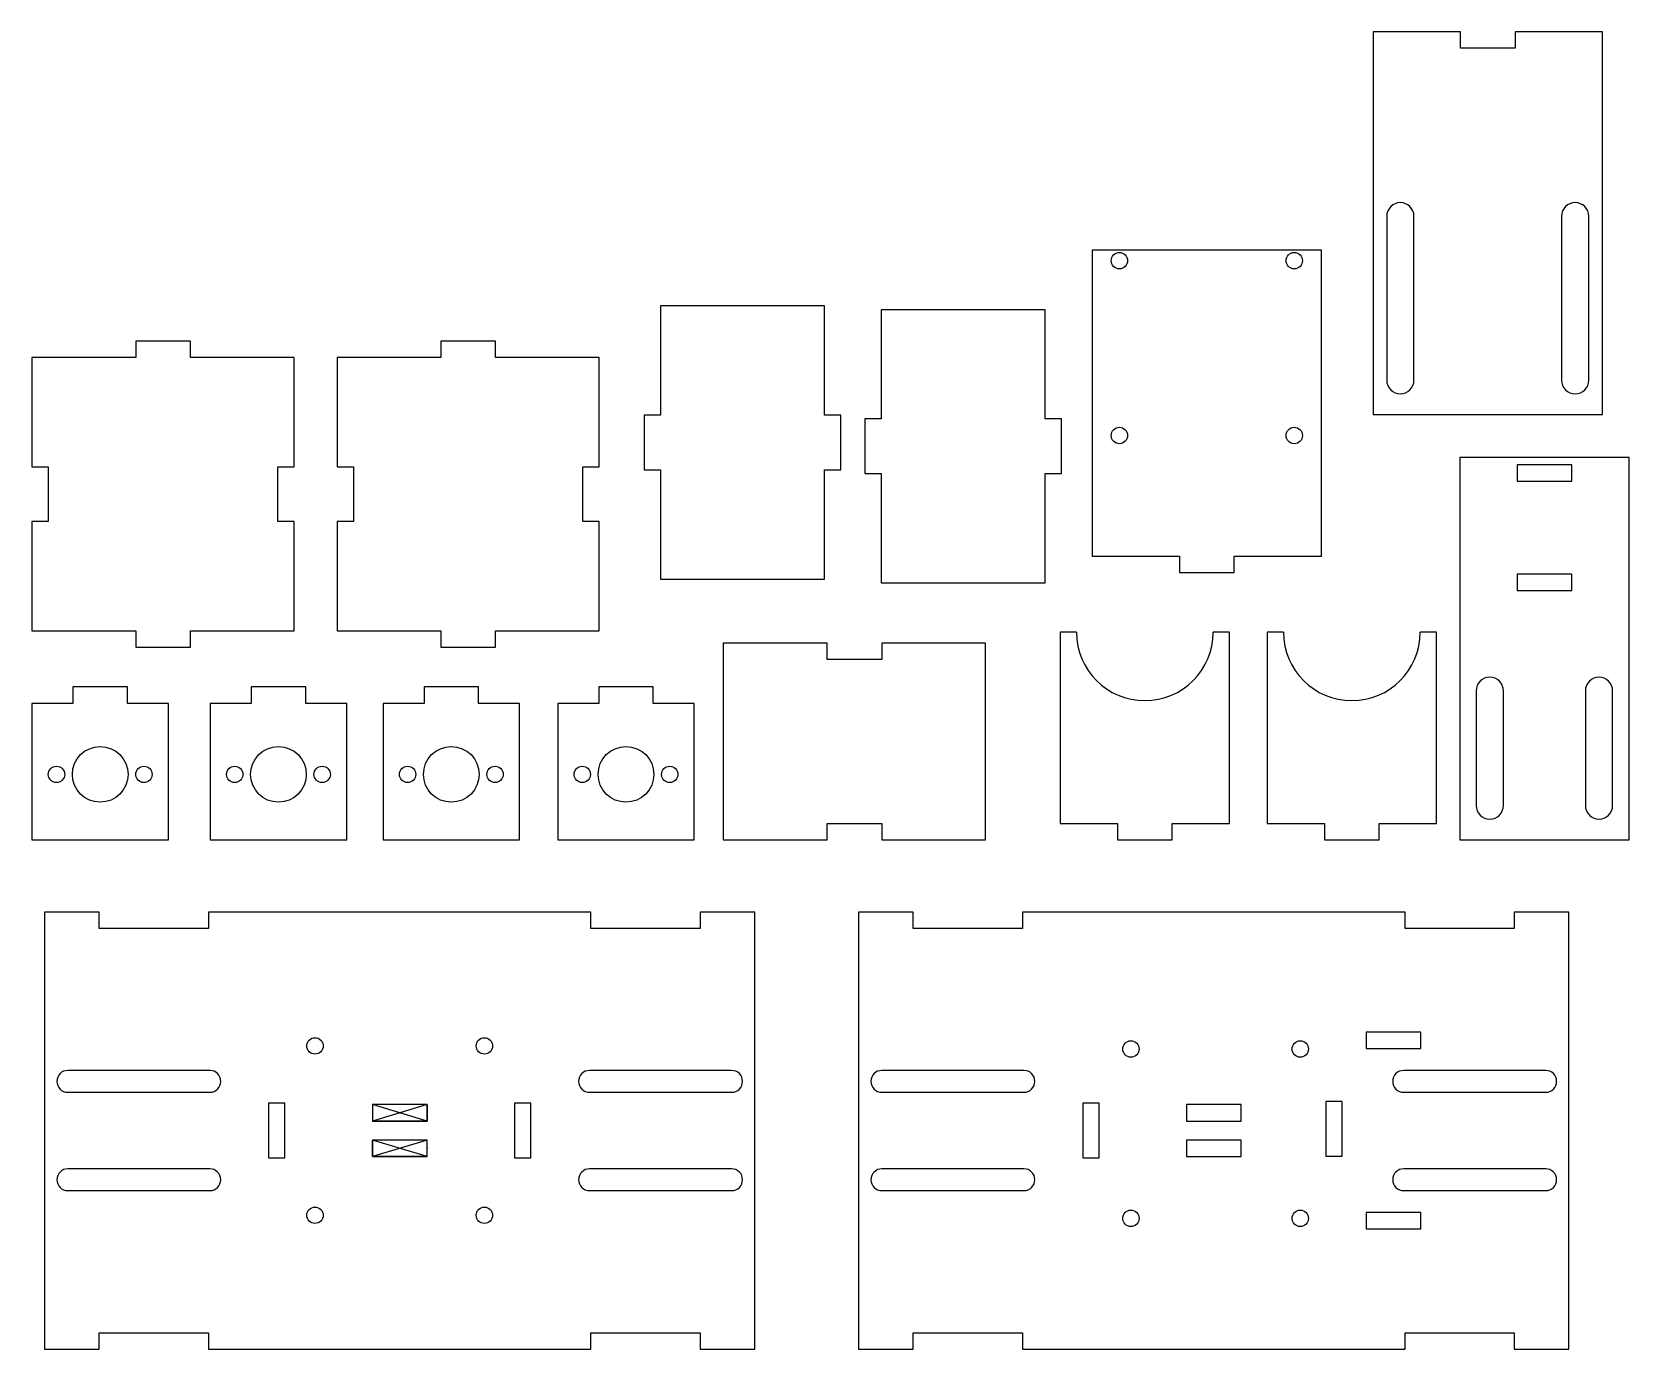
# Model space of a CAD drawing. Header units: inches. Extents: x 16 to 309, y -84 to 157.
import ezdxf

# ---------------------------------------------------------------- set-up
doc = ezdxf.new("R2010")
doc.units = ezdxf.units.IN
doc.header["$MEASUREMENT"] = 0
doc.linetypes.add('CENTERX2', pattern=[20.32, 12.7, -2.54, 2.54, -2.54])

msp = doc.modelspace()

# ---------------------------------------------------------------- linework, layer by layer
at = {"color": 7, "linetype": 'Continuous', "lineweight": 25}
for p, q in [((261.74, 157.4), (261.74, 87.4)), ((277.74, 157.4), (261.74, 157.4)), ((277.74, 154.4), (277.74, 157.4)), ((287.74, 157.4), (287.74, 154.4)), ((303.74, 157.4), (287.74, 157.4)), ((303.74, 87.4), (303.74, 157.4)), ((287.74, 154.4), (277.74, 154.4)), ((264.24, 123.65), (264.24, 93.65)), ((269.24, 93.65), (269.24, 123.65)), ((296.24, 123.65), (296.24, 93.65)), ((301.24, 93.65), (301.24, 123.65)), ((252.32, 117.47), (210.32, 117.47)), ((210.32, 117.47), (210.32, 61.47)), ((252.32, 61.47), (252.32, 117.47)), ((161.34, 107.24), (131.34, 107.24)), ((131.34, 107.24), (131.34, 87.24)), ((161.34, 87.24), (161.34, 107.24)), ((201.74, 106.56), (171.74, 106.56)), ((171.74, 106.56), (171.74, 86.56)), ((201.74, 86.56), (201.74, 106.56)), ((35.29, 100.79), (35.29, 97.79)), ((45.29, 100.79), (35.29, 100.79)), ((45.29, 97.79), (45.29, 100.79)), ((91.13, 100.79), (91.13, 97.79)), ((101.13, 100.79), (91.13, 100.79)), ((101.13, 97.79), (101.13, 100.79)), ((16.29, 97.79), (16.29, 77.79)), ((35.29, 97.79), (16.29, 97.79)), ((64.29, 97.79), (45.29, 97.79)), ((64.29, 77.79), (64.29, 97.79)), ((72.13, 97.79), (72.13, 77.79)), ((91.13, 97.79), (72.13, 97.79)), ((120.13, 97.79), (101.13, 97.79)), ((120.13, 77.79), (120.13, 97.79)), ((128.34, 87.24), (128.34, 77.24)), ((131.34, 87.24), (128.34, 87.24)), ((164.34, 87.24), (161.34, 87.24)), ((164.34, 77.24), (164.34, 87.24)), ((168.74, 86.56), (168.74, 76.56)), ((171.74, 86.56), (168.74, 86.56)), ((204.74, 86.56), (201.74, 86.56)), ((204.74, 76.56), (204.74, 86.56)), ((261.74, 87.4), (303.74, 87.4)), ((308.6, 79.5), (277.6, 79.5)), ((277.6, 79.5), (277.6, 9.5)), ((308.6, 9.5), (308.6, 79.5)), ((16.29, 77.79), (19.29, 77.79)), ((19.29, 77.79), (19.29, 67.79)), ((61.29, 77.79), (64.29, 77.79)), ((61.29, 67.79), (61.29, 77.79)), ((72.13, 77.79), (75.13, 77.79)), ((75.13, 77.79), (75.13, 67.79)), ((117.13, 77.79), (120.13, 77.79)), ((117.13, 67.79), (117.13, 77.79)), ((128.34, 77.24), (131.34, 77.24)), ((131.34, 77.24), (131.34, 57.24)), ((161.34, 77.24), (164.34, 77.24)), ((161.34, 57.24), (161.34, 77.24)), ((168.74, 76.56), (171.74, 76.56)), ((171.74, 76.56), (171.74, 56.56)), ((201.74, 76.56), (204.74, 76.56)), ((201.74, 56.56), (201.74, 76.56)), ((298.1, 78.17), (288.1, 78.17)), ((288.1, 78.17), (288.1, 75.17)), ((298.1, 75.17), (298.1, 78.17)), ((288.1, 75.17), (298.1, 75.17)), ((16.29, 67.79), (16.29, 47.79)), ((19.29, 67.79), (16.29, 67.79)), ((64.29, 67.79), (61.29, 67.79)), ((64.29, 47.79), (64.29, 67.79)), ((72.13, 67.79), (72.13, 47.79)), ((75.13, 67.79), (72.13, 67.79)), ((120.13, 67.79), (117.13, 67.79)), ((120.13, 47.79), (120.13, 67.79)), ((210.32, 61.47), (226.32, 61.47)), ((226.32, 61.47), (226.32, 58.47)), ((236.32, 61.47), (252.32, 61.47)), ((236.32, 58.47), (236.32, 61.47)), ((226.32, 58.47), (236.32, 58.47)), ((131.34, 57.24), (161.34, 57.24)), ((171.74, 56.56), (201.74, 56.56)), ((298.1, 58.17), (288.1, 58.17)), ((288.1, 58.17), (288.1, 55.17)), ((298.1, 55.17), (298.1, 58.17)), ((288.1, 55.17), (298.1, 55.17)), ((16.29, 47.79), (35.29, 47.79)), ((35.29, 47.79), (35.29, 44.79)), ((45.29, 47.79), (64.29, 47.79)), ((45.29, 44.79), (45.29, 47.79)), ((72.13, 47.79), (91.13, 47.79)), ((91.13, 47.79), (91.13, 44.79)), ((101.13, 47.79), (120.13, 47.79)), ((101.13, 44.79), (101.13, 47.79)), ((207.48, 47.5), (204.48, 47.5)), ((204.48, 47.5), (204.48, 12.5)), ((235.48, 47.5), (232.48, 47.5)), ((235.48, 12.5), (235.48, 47.5)), ((245.37, 47.5), (242.37, 47.5)), ((242.37, 47.5), (242.37, 12.5)), ((273.37, 47.5), (270.37, 47.5)), ((273.37, 12.5), (273.37, 47.5)), ((35.29, 44.79), (45.29, 44.79)), ((91.13, 44.79), (101.13, 44.79)), ((142.82, 45.5), (142.82, 9.5)), ((161.82, 45.5), (142.82, 45.5)), ((161.82, 42.5), (161.82, 45.5)), ((171.82, 45.5), (171.82, 42.5)), ((190.82, 45.5), (171.82, 45.5)), ((190.82, 9.5), (190.82, 45.5)), ((171.82, 42.5), (161.82, 42.5)), ((23.79, 37.5), (23.79, 34.5)), ((33.79, 37.5), (23.79, 37.5)), ((33.79, 34.5), (33.79, 37.5)), ((56.41, 37.5), (56.41, 34.5)), ((66.41, 37.5), (56.41, 37.5)), ((66.41, 34.5), (66.41, 37.5)), ((88.05, 37.5), (88.05, 34.5)), ((98.05, 37.5), (88.05, 37.5)), ((98.05, 34.5), (98.05, 37.5)), ((120.02, 37.5), (120.02, 34.5)), ((130.02, 37.5), (120.02, 37.5)), ((130.02, 34.5), (130.02, 37.5)), ((280.6, 36.8), (280.6, 15.8)), ((285.6, 15.8), (285.6, 36.8)), ((300.6, 36.8), (300.6, 15.8)), ((305.6, 15.8), (305.6, 36.8)), ((16.29, 34.5), (16.29, 9.5)), ((23.79, 34.5), (16.29, 34.5)), ((41.29, 34.5), (33.79, 34.5)), ((41.29, 9.5), (41.29, 34.5)), ((48.91, 34.5), (48.91, 9.5)), ((56.41, 34.5), (48.91, 34.5)), ((73.91, 34.5), (66.41, 34.5)), ((73.91, 9.5), (73.91, 34.5)), ((80.55, 34.5), (80.55, 9.5)), ((88.05, 34.5), (80.55, 34.5)), ((105.55, 34.5), (98.05, 34.5)), ((105.55, 9.5), (105.55, 34.5)), ((112.52, 34.5), (112.52, 9.5)), ((120.02, 34.5), (112.52, 34.5)), ((137.52, 34.5), (130.02, 34.5)), ((137.52, 9.5), (137.52, 34.5)), ((161.82, 12.5), (171.82, 12.5)), ((161.82, 9.5), (161.82, 12.5)), ((171.82, 12.5), (171.82, 9.5)), ((204.48, 12.5), (214.98, 12.5)), ((214.98, 12.5), (214.98, 9.5)), ((224.98, 12.5), (235.48, 12.5)), ((224.98, 9.5), (224.98, 12.5)), ((242.37, 12.5), (252.87, 12.5)), ((252.87, 12.5), (252.87, 9.5)), ((262.87, 12.5), (273.37, 12.5)), ((262.87, 9.5), (262.87, 12.5)), ((16.29, 9.5), (41.29, 9.5)), ((48.91, 9.5), (73.91, 9.5)), ((80.55, 9.5), (105.55, 9.5)), ((112.52, 9.5), (137.52, 9.5)), ((142.82, 9.5), (161.82, 9.5)), ((171.82, 9.5), (190.82, 9.5)), ((214.98, 9.5), (224.98, 9.5)), ((252.87, 9.5), (262.87, 9.5)), ((277.6, 9.5), (308.6, 9.5)), ((18.6, -3.7), (18.6, -83.7)), ((28.6, -3.7), (18.6, -3.7)), ((28.6, -6.7), (28.6, -3.7)), ((48.6, -3.7), (48.6, -6.7)), ((118.6, -3.7), (48.6, -3.7)), ((118.6, -6.7), (118.6, -3.7)), ((138.6, -3.7), (138.6, -6.7)), ((148.6, -3.7), (138.6, -3.7)), ((148.6, -83.7), (148.6, -3.7)), ((167.6, -3.7), (167.6, -83.7)), ((177.6, -3.7), (167.6, -3.7)), ((177.6, -6.7), (177.6, -3.7)), ((197.6, -3.7), (197.6, -6.7)), ((267.6, -3.7), (197.6, -3.7)), ((267.6, -6.7), (267.6, -3.7)), ((287.6, -3.7), (287.6, -6.7)), ((297.6, -3.7), (287.6, -3.7)), ((297.6, -83.7), (297.6, -3.7)), ((48.6, -6.7), (28.6, -6.7)), ((138.6, -6.7), (118.6, -6.7)), ((197.6, -6.7), (177.6, -6.7)), ((287.6, -6.7), (267.6, -6.7)), ((270.51, -25.7), (260.51, -25.7)), ((260.51, -25.7), (260.51, -28.7)), ((270.51, -28.7), (270.51, -25.7)), ((260.51, -28.7), (270.51, -28.7)), ((48.85, -32.7), (22.85, -32.7)), ((144.35, -32.7), (118.35, -32.7)), ((197.85, -32.7), (171.85, -32.7)), ((293.35, -32.7), (267.35, -32.7)), ((22.85, -36.7), (48.85, -36.7)), ((118.35, -36.7), (144.35, -36.7)), ((171.85, -36.7), (197.85, -36.7)), ((267.35, -36.7), (293.35, -36.7)), ((62.6, -38.7), (59.6, -38.7)), ((59.6, -38.7), (59.6, -48.7)), ((62.6, -48.7), (62.6, -38.7)), ((88.6, -38.95), (78.6, -38.95)), ((78.6, -38.95), (78.6, -41.95)), ((88.6, -41.95), (88.6, -38.95)), ((107.6, -38.7), (104.6, -38.7)), ((104.6, -38.7), (104.6, -48.7)), ((107.6, -48.7), (107.6, -38.7)), ((211.6, -38.7), (208.6, -38.7)), ((208.6, -38.7), (208.6, -48.7)), ((211.6, -48.7), (211.6, -38.7)), ((237.6, -38.95), (227.6, -38.95)), ((227.6, -38.95), (227.6, -41.95)), ((237.6, -41.95), (237.6, -38.95)), ((256.08, -38.37), (253.08, -38.37)), ((253.08, -38.37), (253.08, -48.37)), ((256.08, -48.37), (256.08, -38.37)), ((78.6, -41.95), (88.6, -41.95)), ((227.6, -41.95), (237.6, -41.95)), ((88.6, -45.45), (78.6, -45.45)), ((78.6, -45.45), (78.6, -48.45)), ((88.6, -48.45), (88.6, -45.45)), ((227.6, -45.45), (227.6, -48.45)), ((237.6, -45.45), (227.6, -45.45)), ((237.6, -48.45), (237.6, -45.45)), ((59.6, -48.7), (62.6, -48.7)), ((78.6, -48.45), (88.6, -48.45)), ((104.6, -48.7), (107.6, -48.7)), ((208.6, -48.7), (211.6, -48.7)), ((227.6, -48.45), (237.6, -48.45)), ((253.08, -48.37), (256.08, -48.37)), ((48.85, -50.7), (22.85, -50.7)), ((144.35, -50.7), (118.35, -50.7)), ((197.85, -50.7), (171.85, -50.7)), ((293.35, -50.7), (267.35, -50.7)), ((22.85, -54.7), (48.85, -54.7)), ((118.35, -54.7), (144.35, -54.7)), ((171.85, -54.7), (197.85, -54.7)), ((267.35, -54.7), (293.35, -54.7)), ((260.51, -58.7), (260.51, -61.7)), ((270.51, -58.7), (260.51, -58.7)), ((270.51, -61.7), (270.51, -58.7)), ((260.51, -61.7), (270.51, -61.7)), ((28.6, -80.7), (48.6, -80.7)), ((28.6, -83.7), (28.6, -80.7)), ((48.6, -80.7), (48.6, -83.7)), ((118.6, -80.7), (138.6, -80.7)), ((118.6, -83.7), (118.6, -80.7)), ((138.6, -80.7), (138.6, -83.7)), ((177.6, -80.7), (197.6, -80.7)), ((177.6, -83.7), (177.6, -80.7)), ((197.6, -80.7), (197.6, -83.7)), ((267.6, -80.7), (287.6, -80.7)), ((267.6, -83.7), (267.6, -80.7)), ((287.6, -80.7), (287.6, -83.7)), ((18.6, -83.7), (28.6, -83.7)), ((48.6, -83.7), (118.6, -83.7)), ((138.6, -83.7), (148.6, -83.7)), ((167.6, -83.7), (177.6, -83.7)), ((197.6, -83.7), (267.6, -83.7)), ((287.6, -83.7), (297.6, -83.7))]:
    msp.add_line(p, q, dxfattribs=at)
at = {"color": 7, "linetype": 'Continuous'}
for p, q in [((88.6, -38.95), (78.6, -38.95)), ((78.6, -38.95), (78.6, -41.95)), ((88.6, -38.95), (88.6, -41.95)), ((88.6, -41.95), (78.6, -41.95)), ((78.6, -48.45), (78.6, -45.45)), ((88.6, -45.45), (78.6, -45.45)), ((88.6, -48.45), (88.6, -45.45)), ((88.6, -48.45), (78.6, -48.45))]:
    msp.add_line(p, q, dxfattribs=at)
at = {"color": 7, "linetype": 'CENTERX2'}
for p, q in [((88.6, -38.95), (78.6, -41.95)), ((88.6, -41.95), (78.6, -38.95)), ((88.6, -45.45), (78.6, -48.45)), ((88.6, -48.45), (78.6, -45.45))]:
    msp.add_line(p, q, dxfattribs=at)
at = {"color": 7, "linetype": 'Continuous', "lineweight": 25}
for centre, radius in [((215.32, 115.53), 1.5), ((247.32, 115.53), 1.5), ((215.32, 83.53), 1.5), ((247.32, 83.53), 1.5), ((28.79, 21.5), 5.1), ((61.41, 21.5), 5.1), ((93.05, 21.5), 5.1), ((125.02, 21.5), 5.1), ((20.79, 21.5), 1.5), ((36.79, 21.5), 1.5), ((53.41, 21.5), 1.5), ((69.41, 21.5), 1.5), ((85.05, 21.5), 1.5), ((101.05, 21.5), 1.5), ((117.02, 21.5), 1.5), ((133.02, 21.5), 1.5), ((68.1, -28.2), 1.5), ((99.1, -28.2), 1.5), ((217.43, -28.77), 1.5), ((248.43, -28.77), 1.5), ((68.1, -59.2), 1.5), ((99.1, -59.2), 1.5), ((217.43, -59.77), 1.5), ((248.43, -59.77), 1.5)]:
    msp.add_circle(centre, radius, dxfattribs=at)
for centre, radius, start, end in [((266.74, 123.65), 2.5, 0, 180), ((298.74, 123.65), 2.5, 0, 180), ((266.74, 93.65), 2.5, 180, 0), ((298.74, 93.65), 2.5, 180, 0), ((219.98, 47.5), 12.5, 180, 0), ((257.87, 47.5), 12.5, 180, 0), ((283.1, 36.8), 2.5, 0, 180), ((303.1, 36.8), 2.5, 0, 180), ((283.1, 15.8), 2.5, 180, 0), ((303.1, 15.8), 2.5, 180, 0), ((22.85, -34.7), 2, 90, 270), ((48.85, -34.7), 2, 270, 90), ((118.35, -34.7), 2, 90, 270), ((144.35, -34.7), 2, 270, 90), ((171.85, -34.7), 2, 90, 270), ((197.85, -34.7), 2, 270, 90), ((267.35, -34.7), 2, 90, 270), ((293.35, -34.7), 2, 270, 90), ((22.85, -52.7), 2, 90, 270), ((48.85, -52.7), 2, 270, 90), ((118.35, -52.7), 2, 90, 270), ((144.35, -52.7), 2, 270, 90), ((171.85, -52.7), 2, 90, 270), ((197.85, -52.7), 2, 270, 90), ((267.35, -52.7), 2, 90, 270), ((293.35, -52.7), 2, 270, 90)]:
    msp.add_arc(centre, radius, start, end, dxfattribs=at)
at = {"color": 7, "linetype": 'Continuous'}
for p in [(83.6, -40.45), (88.6, -46.95)]:
    msp.add_point(p, dxfattribs=at)

doc.saveas('drawing.dxf')
